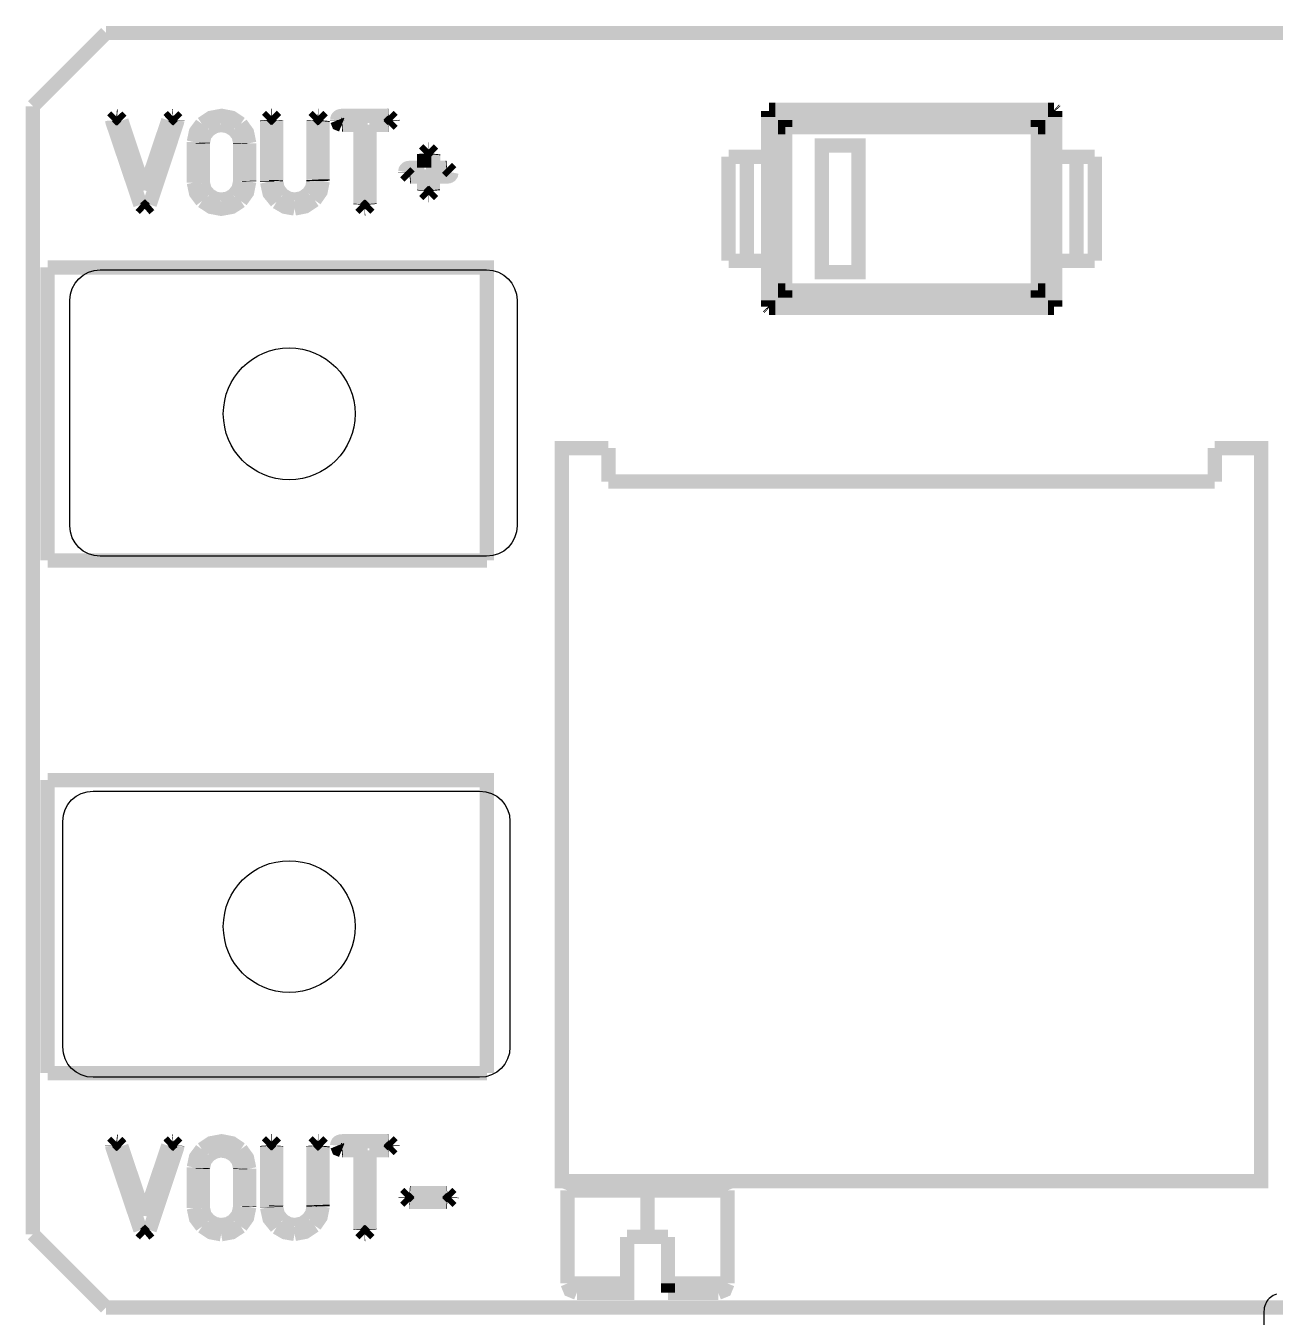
# Model space of a CAD drawing. Header units: millimetres. Extents: x 123.5 to 144.3, y 105.4 to 121.6.
# Drawn here: x 129.69 to 131.074, y 110.753 to 112.182 of the extents above; entities that cross this region are included whole.
import ezdxf

# ---------------------------------------------------------------- set-up
doc = ezdxf.new("R2010")
doc.units = ezdxf.units.MM
doc.layers.add('DESC', color=250, linetype='Continuous')

# ---------------------------------------------------------------- blocks, each defined once
blk = doc.blocks.new('CCRPBoard')
at = {"const_width": 0.008}
for points in [[(130.62757, 113.11275), (130.58663, 113.0718)], [(130.62757, 113.11275), (130.58663, 113.0718)], [(130.62757, 113.11275), (130.58663, 113.0718)], [(132.06064, 113.11275), (130.62757, 113.11275)], [(132.06064, 113.11275), (130.62757, 113.11275)], [(132.06064, 113.11275), (130.62757, 113.11275)], [(130.58663, 113.0718), (130.58663, 112.44125)], [(130.58663, 113.0718), (130.58663, 112.44125)], [(130.58663, 113.0718), (130.58663, 112.44125)], [(130.631, 113.0639), (130.63326, 113.06615)], [(130.631, 113.0639), (130.63326, 113.06615)], [(130.631, 113.0639), (130.63326, 113.06615)], [(130.63372, 113.06611), (130.63326, 113.06615)], [(130.63372, 113.06611), (130.63326, 113.06615)], [(130.63372, 113.06611), (130.63326, 113.06615)], [(130.63607, 113.06371), (130.63372, 113.06611)], [(130.63607, 113.06371), (130.63372, 113.06611)], [(130.63607, 113.06371), (130.63372, 113.06611)], [(130.66231, 113.06398), (130.66478, 113.06624)], [(130.66231, 113.06398), (130.66478, 113.06624)], [(130.66231, 113.06398), (130.66478, 113.06624)], [(130.66478, 113.06624), (130.6651, 113.06627)], [(130.66478, 113.06624), (130.6651, 113.06627)], [(130.66478, 113.06624), (130.6651, 113.06627)], [(130.66733, 113.06404), (130.6651, 113.06627)], [(130.66733, 113.06404), (130.6651, 113.06627)], [(130.66733, 113.06404), (130.6651, 113.06627)], [(130.6811, 113.06192), (130.68612, 113.0653), (130.69214, 113.06643), (130.69791, 113.06531), (130.70283, 113.06197)], [(130.6811, 113.06192), (130.68612, 113.0653), (130.69214, 113.06643), (130.69791, 113.06531), (130.70283, 113.06197)], [(130.6811, 113.06192), (130.68612, 113.0653), (130.69214, 113.06643), (130.69791, 113.06531), (130.70283, 113.06197)], [(130.71752, 113.06413), (130.71981, 113.06643)], [(130.71752, 113.06413), (130.71981, 113.06643)], [(130.71752, 113.06413), (130.71981, 113.06643)], [(130.71995, 113.06643), (130.71981, 113.06643)], [(130.71995, 113.06643), (130.71981, 113.06643)], [(130.71995, 113.06643), (130.71981, 113.06643)], [(130.71995, 113.06643), (130.72019, 113.06644)], [(130.71995, 113.06643), (130.72019, 113.06644)], [(130.71995, 113.06643), (130.72019, 113.06644)], [(130.72257, 113.06406), (130.72019, 113.06644)], [(130.72257, 113.06406), (130.72019, 113.06644)], [(130.72257, 113.06406), (130.72019, 113.06644)], [(130.74351, 113.06407), (130.74589, 113.06644)], [(130.74351, 113.06407), (130.74589, 113.06644)], [(130.74351, 113.06407), (130.74589, 113.06644)], [(130.74612, 113.06643), (130.74589, 113.06644)], [(130.74612, 113.06643), (130.74589, 113.06644)], [(130.74612, 113.06643), (130.74589, 113.06644)], [(130.74612, 113.06643), (130.74615, 113.06643)], [(130.74612, 113.06643), (130.74615, 113.06643)], [(130.74612, 113.06643), (130.74615, 113.06643)], [(130.74866, 113.06391), (130.74615, 113.06643)], [(130.74866, 113.06391), (130.74615, 113.06643)], [(130.74866, 113.06391), (130.74615, 113.06643)], [(130.75679, 113.06405), (130.75684, 113.06461), (130.75698, 113.06509), (130.75721, 113.0655), (130.75754, 113.06583), (130.75797, 113.06609), (130.75849, 113.06628), (130.75981, 113.06643), (130.78522, 113.06643)], [(130.75679, 113.06405), (130.75684, 113.06461), (130.75698, 113.06509), (130.75721, 113.0655), (130.75754, 113.06583), (130.75797, 113.06609), (130.75849, 113.06628), (130.75981, 113.06643), (130.78522, 113.06643)], [(130.75679, 113.06405), (130.75684, 113.06461), (130.75698, 113.06509), (130.75721, 113.0655), (130.75754, 113.06583), (130.75797, 113.06609), (130.75849, 113.06628), (130.75981, 113.06643), (130.78522, 113.06643)], [(130.78522, 113.06643), (130.78548, 113.06644)], [(130.78522, 113.06643), (130.78548, 113.06644)], [(130.78522, 113.06643), (130.78548, 113.06644)], [(130.7877, 113.06421), (130.78548, 113.06644)], [(130.7877, 113.06421), (130.78548, 113.06644)], [(130.7877, 113.06421), (130.78548, 113.06644)], [(130.99771, 113.06918), (130.99771, 113.06572)], [(130.99771, 113.06918), (130.99771, 113.06572)], [(130.99771, 113.06918), (130.99771, 113.06572)], [(130.99771, 113.06572), (130.99771, 113.04355)], [(131.00329, 113.06015), (130.99771, 113.06572)], [(130.99771, 113.06572), (130.99771, 113.04355)], [(131.00329, 113.06015), (130.99771, 113.06572)], [(130.99771, 113.06572), (130.99771, 113.04355)], [(131.00329, 113.06015), (130.99771, 113.06572)], [(131.00175, 113.06975), (130.99829, 113.06975)], [(131.00175, 113.06975), (130.99829, 113.06975)], [(131.00175, 113.06975), (130.99829, 113.06975)], [(131.00175, 113.06975), (131.15419, 113.06975)], [(131.00732, 113.06418), (131.00175, 113.06975)], [(131.00175, 113.06975), (131.15419, 113.06975)], [(131.00732, 113.06418), (131.00175, 113.06975)], [(131.00175, 113.06975), (131.15419, 113.06975)], [(131.00732, 113.06418), (131.00175, 113.06975)], [(131.15419, 113.06975), (131.14861, 113.06418)], [(131.15419, 113.06975), (131.14861, 113.06418)], [(131.15419, 113.06975), (131.14861, 113.06418)], [(131.15264, 113.06015), (131.15822, 113.06572)], [(131.15264, 113.06015), (131.15822, 113.06572)], [(131.15264, 113.06015), (131.15822, 113.06572)], [(131.15765, 113.06975), (131.15419, 113.06975)], [(131.15765, 113.06975), (131.15419, 113.06975)], [(131.15765, 113.06975), (131.15419, 113.06975)], [(131.15795, 113.06948), (131.15765, 113.06975)], [(131.15795, 113.06948), (131.15765, 113.06975)], [(131.15795, 113.06948), (131.15765, 113.06975)], [(131.15795, 113.06948), (131.15822, 113.06918)], [(131.15795, 113.06948), (131.15822, 113.06918)], [(131.15795, 113.06948), (131.15822, 113.06918)], [(131.15822, 113.06918), (131.15822, 113.06572)], [(131.15822, 113.06918), (131.15822, 113.06572)], [(131.15822, 113.06918), (131.15822, 113.06572)], [(131.15822, 113.06572), (131.15822, 113.04355), (131.15822, 112.98541), (131.15822, 112.96324)], [(131.15822, 113.06572), (131.15822, 113.04355), (131.15822, 112.98541), (131.15822, 112.96324)], [(131.15822, 113.06572), (131.15822, 113.04355), (131.15822, 112.98541), (131.15822, 112.96324)], [(130.631, 113.06389), (130.631, 113.0639)], [(130.631, 113.06389), (130.631, 113.0639)], [(130.631, 113.06389), (130.631, 113.0639)], [(130.64675, 113.01674), (130.63121, 113.06275), (130.63104, 113.06341), (130.631, 113.06389)], [(130.64675, 113.01674), (130.63121, 113.06275), (130.63104, 113.06341), (130.631, 113.06389)], [(130.64675, 113.01674), (130.63121, 113.06275), (130.63104, 113.06341), (130.631, 113.06389)], [(130.63608, 113.06371), (130.6491, 113.02476)], [(130.63608, 113.06371), (130.6491, 113.02476)], [(130.63608, 113.06371), (130.6491, 113.02476)], [(130.6491, 113.02476), (130.66231, 113.06398)], [(130.6491, 113.02476), (130.66231, 113.06398)], [(130.6491, 113.02476), (130.66231, 113.06398)], [(130.66732, 113.06384), (130.66722, 113.06303), (130.667, 113.06227), (130.65189, 113.01681)], [(130.66732, 113.06384), (130.66722, 113.06303), (130.667, 113.06227), (130.65189, 113.01681)], [(130.66732, 113.06384), (130.66722, 113.06303), (130.667, 113.06227), (130.65189, 113.01681)], [(130.66733, 113.06404), (130.66732, 113.06384)], [(130.66733, 113.06404), (130.66732, 113.06384)], [(130.66733, 113.06404), (130.66732, 113.06384)], [(130.6766, 113.05178), (130.6778, 113.05747), (130.6811, 113.06193)], [(130.6766, 113.05178), (130.6778, 113.05747), (130.6811, 113.06193)], [(130.6766, 113.05178), (130.6778, 113.05747), (130.6811, 113.06193)], [(130.68164, 113.0514), (130.68255, 113.05553), (130.68507, 113.0587)], [(130.68164, 113.0514), (130.68255, 113.05553), (130.68507, 113.0587)], [(130.68164, 113.0514), (130.68255, 113.05553), (130.68507, 113.0587)], [(130.69172, 113.06135), (130.68836, 113.06069), (130.68507, 113.0587)], [(130.69172, 113.06135), (130.68836, 113.06069), (130.68507, 113.0587)], [(130.69172, 113.06135), (130.68836, 113.06069), (130.68507, 113.0587)], [(130.69899, 113.05875), (130.69556, 113.0607), (130.69172, 113.06135)], [(130.69899, 113.05875), (130.69556, 113.0607), (130.69172, 113.06135)], [(130.69899, 113.05875), (130.69556, 113.0607), (130.69172, 113.06135)], [(130.70259, 113.05118), (130.70163, 113.05547), (130.69899, 113.05875)], [(130.70259, 113.05118), (130.70163, 113.05547), (130.69899, 113.05875)], [(130.70259, 113.05118), (130.70163, 113.05547), (130.69899, 113.05875)], [(130.70756, 113.0511), (130.70631, 113.05718), (130.70284, 113.06196)], [(130.70756, 113.0511), (130.70631, 113.05718), (130.70284, 113.06196)], [(130.70756, 113.0511), (130.70631, 113.05718), (130.70284, 113.06196)], [(130.71752, 113.06413), (130.71755, 113.06375)], [(130.71752, 113.06413), (130.71755, 113.06375)], [(130.71752, 113.06413), (130.71755, 113.06375)], [(130.71755, 113.02974), (130.71755, 113.06375)], [(130.71755, 113.02974), (130.71755, 113.06375)], [(130.71755, 113.02974), (130.71755, 113.06375)], [(130.72257, 113.06406), (130.72255, 113.06375)], [(130.72257, 113.06406), (130.72255, 113.06375)], [(130.72257, 113.06406), (130.72255, 113.06375)], [(130.72255, 113.06375), (130.72255, 113.03052)], [(130.72255, 113.06375), (130.72255, 113.03052)], [(130.72255, 113.06375), (130.72255, 113.03052)], [(130.74351, 113.06407), (130.74353, 113.06375)], [(130.74351, 113.06407), (130.74353, 113.06375)], [(130.74351, 113.06407), (130.74353, 113.06375)], [(130.74354, 113.03071), (130.74354, 113.06375)], [(130.74354, 113.03071), (130.74354, 113.06375)], [(130.74354, 113.03071), (130.74354, 113.06375)], [(130.74866, 113.06391), (130.74861, 113.06341)], [(130.74866, 113.06391), (130.74861, 113.06341)], [(130.74866, 113.06391), (130.74861, 113.06341)], [(130.74861, 113.06341), (130.74861, 113.03091)], [(130.74861, 113.06341), (130.74861, 113.03091)], [(130.74861, 113.06341), (130.74861, 113.03091)], [(130.75679, 113.06392), (130.75679, 113.06405)], [(130.75679, 113.06392), (130.75679, 113.06405)], [(130.75679, 113.06392), (130.75679, 113.06405)], [(130.75679, 113.06392), (130.75751, 113.06213), (130.7593, 113.06141)], [(130.75679, 113.06392), (130.75751, 113.06213), (130.7593, 113.06141)], [(130.75679, 113.06392), (130.75751, 113.06213), (130.7593, 113.06141)], [(130.75974, 113.06144), (130.7593, 113.06141)], [(130.75974, 113.06144), (130.7593, 113.06141)], [(130.75974, 113.06144), (130.7593, 113.06141)], [(130.76975, 113.01713), (130.76975, 113.06144), (130.75974, 113.06144)], [(130.76975, 113.01713), (130.76975, 113.06144), (130.75974, 113.06144)], [(130.76975, 113.01713), (130.76975, 113.06144), (130.75974, 113.06144)], [(130.77475, 113.06144), (130.77475, 113.0172)], [(130.78529, 113.06144), (130.77475, 113.06144)], [(130.77475, 113.06144), (130.77475, 113.0172)], [(130.78529, 113.06144), (130.77475, 113.06144)], [(130.77475, 113.06144), (130.77475, 113.0172)], [(130.78529, 113.06144), (130.77475, 113.06144)], [(130.78529, 113.06144), (130.78549, 113.06143)], [(130.78529, 113.06144), (130.78549, 113.06143)], [(130.78529, 113.06144), (130.78549, 113.06143)], [(130.78771, 113.06365), (130.78549, 113.06143)], [(130.78771, 113.06365), (130.78549, 113.06143)], [(130.78771, 113.06365), (130.78549, 113.06143)], [(130.7877, 113.06421), (130.78769, 113.06396)], [(130.7877, 113.06421), (130.78769, 113.06396)], [(130.7877, 113.06421), (130.78769, 113.06396)], [(130.78771, 113.06365), (130.78769, 113.06396)], [(130.78771, 113.06365), (130.78769, 113.06396)], [(130.78771, 113.06365), (130.78769, 113.06396)], [(131.00329, 113.06015), (131.0045, 113.06297), (131.00732, 113.06418)], [(131.00329, 113.06015), (131.0045, 113.06297), (131.00732, 113.06418)], [(131.00329, 113.06015), (131.0045, 113.06297), (131.00732, 113.06418)], [(131.00329, 113.06015), (131.00329, 112.96881)], [(131.00732, 113.06015), (131.00329, 113.06015)], [(131.00329, 113.06015), (131.00329, 112.96881)], [(131.00732, 113.06015), (131.00329, 113.06015)], [(131.00329, 113.06015), (131.00329, 112.96881)], [(131.00732, 113.06015), (131.00329, 113.06015)], [(131.14861, 113.06418), (131.00732, 113.06418)], [(131.00732, 113.06418), (131.00732, 113.06015)], [(131.14861, 113.06418), (131.00732, 113.06418)], [(131.00732, 113.06418), (131.00732, 113.06015)], [(131.14861, 113.06418), (131.00732, 113.06418)], [(131.00732, 113.06418), (131.00732, 113.06015)], [(131.00732, 112.96881), (131.00732, 113.06015)], [(131.00732, 113.06015), (131.14861, 113.06015), (131.14861, 112.96881)], [(131.00732, 112.96881), (131.00732, 113.06015)], [(131.00732, 113.06015), (131.14861, 113.06015), (131.14861, 112.96881)], [(131.00732, 112.96881), (131.00732, 113.06015)], [(131.00732, 113.06015), (131.14861, 113.06015), (131.14861, 112.96881)], [(131.14861, 113.06015), (131.14861, 113.06418)], [(131.15264, 113.06015), (131.15144, 113.06297), (131.14861, 113.06418)], [(131.14861, 113.06015), (131.14861, 113.06418)], [(131.15264, 113.06015), (131.15144, 113.06297), (131.14861, 113.06418)], [(131.14861, 113.06015), (131.14861, 113.06418)], [(131.15264, 113.06015), (131.15144, 113.06297), (131.14861, 113.06418)], [(131.15264, 113.06015), (131.14861, 113.06015)], [(131.15264, 113.06015), (131.14861, 113.06015)], [(131.15264, 113.06015), (131.14861, 113.06015)], [(131.15264, 112.96881), (131.15264, 113.06015)], [(131.15264, 112.96881), (131.15264, 113.06015)], [(131.15264, 112.96881), (131.15264, 113.06015)], [(130.6766, 113.02915), (130.6766, 113.05178)], [(130.6766, 113.02915), (130.6766, 113.05178)], [(130.6766, 113.02915), (130.6766, 113.05178)], [(130.68164, 113.0514), (130.68165, 113.05095)], [(130.68164, 113.0514), (130.68165, 113.05095)], [(130.68164, 113.0514), (130.68165, 113.05095)], [(130.68165, 113.05095), (130.68165, 113.02899)], [(130.68165, 113.05095), (130.68165, 113.02899)], [(130.68165, 113.05095), (130.68165, 113.02899)], [(130.70259, 113.05118), (130.70258, 113.05082)], [(130.70259, 113.05118), (130.70258, 113.05082)], [(130.70259, 113.05118), (130.70258, 113.05082)], [(130.70258, 113.02997), (130.70258, 113.05082)], [(130.70258, 113.02997), (130.70258, 113.05082)], [(130.70258, 113.02997), (130.70258, 113.05082)], [(130.70756, 113.0511), (130.70756, 113.05107)], [(130.70756, 113.0511), (130.70756, 113.05107)], [(130.70756, 113.0511), (130.70756, 113.05107)], [(130.70756, 113.05107), (130.70756, 113.03011)], [(130.70756, 113.05107), (130.70756, 113.03011)], [(130.70756, 113.05107), (130.70756, 113.03011)], [(131.0278, 112.97905), (131.04827, 112.97905), (131.04827, 113.04991), (131.0278, 113.04991), (131.0278, 112.97905)], [(131.0278, 112.97905), (131.04827, 112.97905), (131.04827, 113.04991), (131.0278, 113.04991), (131.0278, 112.97905)], [(131.0278, 112.97905), (131.04827, 112.97905), (131.04827, 113.04991), (131.0278, 113.04991), (131.0278, 112.97905)], [(130.8054, 113.04535), (130.80778, 113.04774)], [(130.8054, 113.04535), (130.80778, 113.04774)], [(130.8054, 113.04535), (130.80778, 113.04774)], [(130.8054, 113.04535), (130.80542, 113.04499)], [(130.8054, 113.04535), (130.80542, 113.04499)], [(130.8054, 113.04535), (130.80542, 113.04499)], [(130.80542, 113.03738), (130.80542, 113.04499)], [(130.80542, 113.03738), (130.80542, 113.04499)], [(130.80542, 113.03738), (130.80542, 113.04499)], [(130.80796, 113.04773), (130.80778, 113.04774)], [(130.80796, 113.04773), (130.80778, 113.04774)], [(130.80796, 113.04773), (130.80778, 113.04774)], [(130.80796, 113.04773), (130.80798, 113.04773)], [(130.80796, 113.04773), (130.80798, 113.04773)], [(130.80796, 113.04773), (130.80798, 113.04773)], [(130.81043, 113.04528), (130.80798, 113.04773)], [(130.81043, 113.04528), (130.80798, 113.04773)], [(130.81043, 113.04528), (130.80798, 113.04773)], [(130.81043, 113.04528), (130.81038, 113.04478)], [(130.81043, 113.04528), (130.81038, 113.04478)], [(130.81043, 113.04528), (130.81038, 113.04478)], [(130.81038, 113.04478), (130.81038, 113.03736), (130.81772, 113.03736)], [(130.81038, 113.04478), (130.81038, 113.03736), (130.81772, 113.03736)], [(130.81038, 113.04478), (130.81038, 113.03736), (130.81772, 113.03736)], [(130.9756, 113.04355), (130.9756, 112.98541)], [(130.98584, 113.04355), (130.9756, 113.04355)], [(130.9756, 113.04355), (130.9756, 112.98541)], [(130.98584, 113.04355), (130.9756, 113.04355)], [(130.9756, 113.04355), (130.9756, 112.98541)], [(130.98584, 113.04355), (130.9756, 113.04355)], [(130.98584, 113.04355), (130.99771, 113.04355)], [(130.98584, 112.98541), (130.98584, 113.04355)], [(130.98584, 113.04355), (130.99771, 113.04355)], [(130.98584, 112.98541), (130.98584, 113.04355)], [(130.98584, 113.04355), (130.99771, 113.04355)], [(130.98584, 112.98541), (130.98584, 113.04355)], [(130.99771, 113.04355), (130.99771, 112.98541)], [(130.99771, 113.04355), (130.99771, 112.98541)], [(130.99771, 113.04355), (130.99771, 112.98541)], [(131.15822, 113.04355), (131.17009, 113.04355)], [(131.15822, 113.04355), (131.17009, 113.04355)], [(131.15822, 113.04355), (131.17009, 113.04355)], [(131.17009, 113.04355), (131.18033, 113.04355)], [(131.17009, 113.04355), (131.17009, 112.98541)], [(131.17009, 113.04355), (131.18033, 113.04355)], [(131.17009, 113.04355), (131.17009, 112.98541)], [(131.17009, 113.04355), (131.18033, 113.04355)], [(131.17009, 113.04355), (131.17009, 112.98541)], [(131.18033, 112.98541), (131.18033, 113.04355)], [(131.18033, 112.98541), (131.18033, 113.04355)], [(131.18033, 112.98541), (131.18033, 113.04355)], [(130.79482, 113.03502), (130.795, 113.03605), (130.79523, 113.03646), (130.79556, 113.03679), (130.79597, 113.03705), (130.79648, 113.03723), (130.79777, 113.03738), (130.80542, 113.03738)], [(130.79482, 113.03502), (130.795, 113.03605), (130.79523, 113.03646), (130.79556, 113.03679), (130.79597, 113.03705), (130.79648, 113.03723), (130.79777, 113.03738), (130.80542, 113.03738)], [(130.79482, 113.03502), (130.795, 113.03605), (130.79523, 113.03646), (130.79556, 113.03679), (130.79597, 113.03705), (130.79648, 113.03723), (130.79777, 113.03738), (130.80542, 113.03738)], [(130.81772, 113.03736), (130.81815, 113.03739)], [(130.81772, 113.03736), (130.81815, 113.03739)], [(130.81772, 113.03736), (130.81815, 113.03739)], [(130.8206, 113.03495), (130.81815, 113.03739)], [(130.8206, 113.03495), (130.81815, 113.03739)], [(130.8206, 113.03495), (130.81815, 113.03739)], [(130.6766, 113.02916), (130.67783, 113.02337), (130.68123, 113.01885)], [(130.6766, 113.02916), (130.67783, 113.02337), (130.68123, 113.01885)], [(130.6766, 113.02916), (130.67783, 113.02337), (130.68123, 113.01885)], [(130.68165, 113.02899), (130.68261, 113.02512), (130.68508, 113.0222)], [(130.68165, 113.02899), (130.68261, 113.02512), (130.68508, 113.0222)], [(130.68165, 113.02899), (130.68261, 113.02512), (130.68508, 113.0222)], [(130.70258, 113.02997), (130.70156, 113.02545), (130.69878, 113.02199)], [(130.70258, 113.02997), (130.70156, 113.02545), (130.69878, 113.02199)], [(130.70258, 113.02997), (130.70156, 113.02545), (130.69878, 113.02199)], [(130.70757, 113.02979), (130.70631, 113.02367), (130.70285, 113.01884)], [(130.70757, 113.02979), (130.70631, 113.02367), (130.70285, 113.01884)], [(130.70757, 113.02979), (130.70631, 113.02367), (130.70285, 113.01884)], [(130.70757, 113.02979), (130.70756, 113.0301)], [(130.70757, 113.02979), (130.70756, 113.0301)], [(130.70757, 113.02979), (130.70756, 113.0301)], [(130.71755, 113.02944), (130.71755, 113.02974)], [(130.71755, 113.02944), (130.71755, 113.02974)], [(130.71755, 113.02944), (130.71755, 113.02974)], [(130.71755, 113.02944), (130.71896, 113.02316), (130.72283, 113.01836)], [(130.71755, 113.02944), (130.71896, 113.02316), (130.72283, 113.01836)], [(130.71755, 113.02944), (130.71896, 113.02316), (130.72283, 113.01836)], [(130.72254, 113.02996), (130.72255, 113.03051)], [(130.72254, 113.02996), (130.72255, 113.03051)], [(130.72254, 113.02996), (130.72255, 113.03051)], [(130.72254, 113.02996), (130.72353, 113.02551), (130.72625, 113.02209)], [(130.72254, 113.02996), (130.72353, 113.02551), (130.72625, 113.02209)], [(130.72254, 113.02996), (130.72353, 113.02551), (130.72625, 113.02209)], [(130.74356, 113.03002), (130.74281, 113.02612), (130.74072, 113.02298)], [(130.74356, 113.03002), (130.74281, 113.02612), (130.74072, 113.02298)], [(130.74356, 113.03002), (130.74281, 113.02612), (130.74072, 113.02298)], [(130.74356, 113.03002), (130.74353, 113.03071)], [(130.74356, 113.03002), (130.74353, 113.03071)], [(130.74356, 113.03002), (130.74353, 113.03071)], [(130.74863, 113.03004), (130.74744, 113.02407), (130.74413, 113.01932)], [(130.74863, 113.03004), (130.74744, 113.02407), (130.74413, 113.01932)], [(130.74863, 113.03004), (130.74744, 113.02407), (130.74413, 113.01932)], [(130.74863, 113.03004), (130.74861, 113.03091)], [(130.74863, 113.03004), (130.74861, 113.03091)], [(130.74863, 113.03004), (130.74861, 113.03091)], [(130.79482, 113.03491), (130.79482, 113.03503)], [(130.79482, 113.03491), (130.79482, 113.03503)], [(130.79482, 113.03491), (130.79482, 113.03503)], [(130.79482, 113.03491), (130.79727, 113.03245)], [(130.79482, 113.03491), (130.79727, 113.03245)], [(130.79482, 113.03491), (130.79727, 113.03245)], [(130.7977, 113.03249), (130.79727, 113.03245)], [(130.7977, 113.03249), (130.79727, 113.03245)], [(130.7977, 113.03249), (130.79727, 113.03245)], [(130.80542, 113.0249), (130.80542, 113.03249), (130.7977, 113.03249)], [(130.80542, 113.0249), (130.80542, 113.03249), (130.7977, 113.03249)], [(130.80542, 113.0249), (130.80542, 113.03249), (130.7977, 113.03249)], [(130.8206, 113.03484), (130.82041, 113.03381), (130.82018, 113.03341), (130.81986, 113.03308), (130.81945, 113.03282), (130.81894, 113.03263), (130.81765, 113.03249), (130.81029, 113.03249), (130.81029, 113.02497)], [(130.8206, 113.03484), (130.82041, 113.03381), (130.82018, 113.03341), (130.81986, 113.03308), (130.81945, 113.03282), (130.81894, 113.03263), (130.81765, 113.03249), (130.81029, 113.03249), (130.81029, 113.02497)], [(130.8206, 113.03484), (130.82041, 113.03381), (130.82018, 113.03341), (130.81986, 113.03308), (130.81945, 113.03282), (130.81894, 113.03263), (130.81765, 113.03249), (130.81029, 113.03249), (130.81029, 113.02497)], [(130.8206, 113.03495), (130.8206, 113.03484)], [(130.8206, 113.03495), (130.8206, 113.03484)], [(130.8206, 113.03495), (130.8206, 113.03484)], [(130.68507, 113.0222), (130.68823, 113.02022), (130.69175, 113.01955)], [(130.68507, 113.0222), (130.68823, 113.02022), (130.69175, 113.01955)], [(130.68507, 113.0222), (130.68823, 113.02022), (130.69175, 113.01955)], [(130.69175, 113.01955), (130.69567, 113.02016), (130.69879, 113.022)], [(130.69175, 113.01955), (130.69567, 113.02016), (130.69879, 113.022)], [(130.69175, 113.01955), (130.69567, 113.02016), (130.69879, 113.022)], [(130.72626, 113.02209), (130.72957, 113.02019), (130.73298, 113.01955)], [(130.72626, 113.02209), (130.72957, 113.02019), (130.73298, 113.01955)], [(130.72626, 113.02209), (130.72957, 113.02019), (130.73298, 113.01955)], [(130.74073, 113.02298), (130.73732, 113.02048), (130.73298, 113.01955)], [(130.74073, 113.02298), (130.73732, 113.02048), (130.73298, 113.01955)], [(130.74073, 113.02298), (130.73732, 113.02048), (130.73298, 113.01955)], [(130.8054, 113.02453), (130.80542, 113.0249)], [(130.8054, 113.02453), (130.80542, 113.0249)], [(130.8054, 113.02453), (130.80542, 113.0249)], [(130.8054, 113.02453), (130.8078, 113.02213)], [(130.8054, 113.02453), (130.8078, 113.02213)], [(130.8054, 113.02453), (130.8078, 113.02213)], [(130.80798, 113.02213), (130.8078, 113.02213)], [(130.80798, 113.02213), (130.8078, 113.02213)], [(130.80798, 113.02213), (130.8078, 113.02213)], [(130.80798, 113.02213), (130.80799, 113.02213)], [(130.80798, 113.02213), (130.80799, 113.02213)], [(130.80798, 113.02213), (130.80799, 113.02213)], [(130.81034, 113.02448), (130.80799, 113.02213)], [(130.81034, 113.02448), (130.80799, 113.02213)], [(130.81034, 113.02448), (130.80799, 113.02213)], [(130.81034, 113.02448), (130.81029, 113.02497)], [(130.81034, 113.02448), (130.81029, 113.02497)], [(130.81034, 113.02448), (130.81029, 113.02497)], [(130.64675, 113.01674), (130.64917, 113.01448)], [(130.64675, 113.01674), (130.64917, 113.01448)], [(130.64675, 113.01674), (130.64917, 113.01448)], [(130.65189, 113.01681), (130.64917, 113.01448)], [(130.65189, 113.01681), (130.64917, 113.01448)], [(130.65189, 113.01681), (130.64917, 113.01448)], [(130.70285, 113.01884), (130.69787, 113.01557), (130.69188, 113.01448), (130.68617, 113.01557), (130.68123, 113.01884)], [(130.70285, 113.01884), (130.69787, 113.01557), (130.69188, 113.01448), (130.68617, 113.01557), (130.68123, 113.01884)], [(130.70285, 113.01884), (130.69787, 113.01557), (130.69188, 113.01448), (130.68617, 113.01557), (130.68123, 113.01884)], [(130.73291, 113.01466), (130.72757, 113.01559), (130.72283, 113.01836)], [(130.73291, 113.01466), (130.72757, 113.01559), (130.72283, 113.01836)], [(130.73291, 113.01466), (130.72757, 113.01559), (130.72283, 113.01836)], [(130.74413, 113.01932), (130.73889, 113.01583), (130.73291, 113.01466)], [(130.74413, 113.01932), (130.73889, 113.01583), (130.73291, 113.01466)], [(130.74413, 113.01932), (130.73889, 113.01583), (130.73291, 113.01466)], [(130.76973, 113.0168), (130.76975, 113.01713)], [(130.76973, 113.0168), (130.76975, 113.01713)], [(130.76973, 113.0168), (130.76975, 113.01713)], [(130.76973, 113.0168), (130.77206, 113.01447)], [(130.76973, 113.0168), (130.77206, 113.01447)], [(130.76973, 113.0168), (130.77206, 113.01447)], [(130.77226, 113.01448), (130.77206, 113.01447)], [(130.77226, 113.01448), (130.77206, 113.01447)], [(130.77226, 113.01448), (130.77206, 113.01447)], [(130.77226, 113.01448), (130.77243, 113.01447)], [(130.77226, 113.01448), (130.77243, 113.01447)], [(130.77226, 113.01448), (130.77243, 113.01447)], [(130.77478, 113.01683), (130.77243, 113.01447)], [(130.77478, 113.01683), (130.77243, 113.01447)], [(130.77478, 113.01683), (130.77243, 113.01447)], [(130.77478, 113.01683), (130.77475, 113.0172)], [(130.77478, 113.01683), (130.77475, 113.0172)], [(130.77478, 113.01683), (130.77475, 113.0172)], [(130.9756, 112.98541), (130.98584, 112.98541)], [(130.9756, 112.98541), (130.98584, 112.98541)], [(130.9756, 112.98541), (130.98584, 112.98541)], [(130.99771, 112.98541), (130.98584, 112.98541)], [(130.99771, 112.98541), (130.98584, 112.98541)], [(130.99771, 112.98541), (130.98584, 112.98541)], [(130.99771, 112.98541), (130.99771, 112.96324)], [(130.99771, 112.98541), (130.99771, 112.96324)], [(130.99771, 112.98541), (130.99771, 112.96324)], [(131.17009, 112.98541), (131.15822, 112.98541)], [(131.17009, 112.98541), (131.15822, 112.98541)], [(131.17009, 112.98541), (131.15822, 112.98541)], [(131.17009, 112.98541), (131.18033, 112.98541)], [(131.17009, 112.98541), (131.18033, 112.98541)], [(131.17009, 112.98541), (131.18033, 112.98541)], [(130.59482, 112.98172), (130.59482, 112.81794)], [(130.59482, 112.98172), (130.84049, 112.98172), (130.84049, 112.81794)], [(130.59482, 112.98172), (130.59482, 112.81794)], [(130.59482, 112.98172), (130.84049, 112.98172), (130.84049, 112.81794)], [(130.59482, 112.98172), (130.59482, 112.81794)], [(130.59482, 112.98172), (130.84049, 112.98172), (130.84049, 112.81794)], [(130.99771, 112.96324), (131.00329, 112.96881)], [(130.99771, 112.96324), (131.00329, 112.96881)], [(130.99771, 112.96324), (131.00329, 112.96881)], [(130.99771, 112.96324), (130.99771, 112.95977)], [(130.99771, 112.96324), (130.99771, 112.95977)], [(130.99771, 112.96324), (130.99771, 112.95977)], [(131.00732, 112.96478), (131.00175, 112.9592)], [(131.00732, 112.96478), (131.00175, 112.9592)], [(131.00732, 112.96478), (131.00175, 112.9592)], [(131.00329, 112.96881), (131.00732, 112.96881)], [(131.00329, 112.96881), (131.0045, 112.96599), (131.00732, 112.96478)], [(131.00329, 112.96881), (131.00732, 112.96881)], [(131.00329, 112.96881), (131.0045, 112.96599), (131.00732, 112.96478)], [(131.00329, 112.96881), (131.00732, 112.96881)], [(131.00329, 112.96881), (131.0045, 112.96599), (131.00732, 112.96478)], [(131.14861, 112.96881), (131.00732, 112.96881)], [(131.00732, 112.96881), (131.00732, 112.96478)], [(131.14861, 112.96881), (131.00732, 112.96881)], [(131.00732, 112.96881), (131.00732, 112.96478)], [(131.14861, 112.96881), (131.00732, 112.96881)], [(131.00732, 112.96881), (131.00732, 112.96478)], [(131.00732, 112.96478), (131.14861, 112.96478)], [(131.00732, 112.96478), (131.14861, 112.96478)], [(131.00732, 112.96478), (131.14861, 112.96478)], [(131.14861, 112.96478), (131.14861, 112.96881)], [(131.14861, 112.96881), (131.15264, 112.96881)], [(131.15264, 112.96881), (131.15144, 112.96599), (131.14861, 112.96478)], [(131.14861, 112.96478), (131.14861, 112.96881)], [(131.14861, 112.96881), (131.15264, 112.96881)], [(131.15264, 112.96881), (131.15144, 112.96599), (131.14861, 112.96478)], [(131.14861, 112.96478), (131.14861, 112.96881)], [(131.14861, 112.96881), (131.15264, 112.96881)], [(131.15264, 112.96881), (131.15144, 112.96599), (131.14861, 112.96478)], [(131.15419, 112.9592), (131.14861, 112.96478)], [(131.15419, 112.9592), (131.14861, 112.96478)], [(131.15419, 112.9592), (131.14861, 112.96478)], [(131.15822, 112.96324), (131.15264, 112.96881)], [(131.15822, 112.96324), (131.15264, 112.96881)], [(131.15822, 112.96324), (131.15264, 112.96881)], [(131.15822, 112.96324), (131.15822, 112.95977)], [(131.15822, 112.96324), (131.15822, 112.95977)], [(131.15822, 112.96324), (131.15822, 112.95977)], [(130.99799, 112.95947), (130.99771, 112.95977)], [(130.99799, 112.95947), (130.99771, 112.95977)], [(130.99799, 112.95947), (130.99771, 112.95977)], [(130.99799, 112.95947), (130.99829, 112.9592)], [(130.99799, 112.95947), (130.99829, 112.9592)], [(130.99799, 112.95947), (130.99829, 112.9592)], [(130.99829, 112.9592), (131.00175, 112.9592)], [(130.99829, 112.9592), (131.00175, 112.9592)], [(130.99829, 112.9592), (131.00175, 112.9592)], [(131.00175, 112.9592), (131.15419, 112.9592)], [(131.00175, 112.9592), (131.15419, 112.9592)], [(131.00175, 112.9592), (131.15419, 112.9592)], [(131.15419, 112.9592), (131.15765, 112.9592)], [(131.15419, 112.9592), (131.15765, 112.9592)], [(131.15419, 112.9592), (131.15765, 112.9592)], [(131.24749, 112.88069), (131.27349, 112.88069), (131.27349, 112.47093), (130.88245, 112.47093), (130.88245, 112.88069), (130.90845, 112.88069)], [(131.24749, 112.88069), (131.27349, 112.88069), (131.27349, 112.47093), (130.88245, 112.47093), (130.88245, 112.88069), (130.90845, 112.88069)], [(131.24749, 112.88069), (131.27349, 112.88069), (131.27349, 112.47093), (130.88245, 112.47093), (130.88245, 112.88069), (130.90845, 112.88069)], [(130.90845, 112.86197), (130.90845, 112.88069)], [(130.90845, 112.86197), (130.90845, 112.88069)], [(130.90845, 112.86197), (130.90845, 112.88069)], [(131.24749, 112.88069), (131.24749, 112.86197)], [(131.24749, 112.88069), (131.24749, 112.86197)], [(131.24749, 112.88069), (131.24749, 112.86197)], [(130.90845, 112.86197), (131.24749, 112.86197)], [(130.90845, 112.86197), (131.24749, 112.86197)], [(130.90845, 112.86197), (131.24749, 112.86197)], [(130.59482, 112.81794), (130.84049, 112.81794)], [(130.59482, 112.81794), (130.84049, 112.81794)], [(130.59482, 112.81794), (130.84049, 112.81794)], [(130.59482, 112.69511), (130.59482, 112.53133)], [(130.59482, 112.69511), (130.84049, 112.69511), (130.84049, 112.53133)], [(130.59482, 112.69511), (130.59482, 112.53133)], [(130.59482, 112.69511), (130.84049, 112.69511), (130.84049, 112.53133)], [(130.59482, 112.69511), (130.59482, 112.53133)], [(130.59482, 112.69511), (130.84049, 112.69511), (130.84049, 112.53133)], [(130.59482, 112.53133), (130.84049, 112.53133)], [(130.59482, 112.53133), (130.84049, 112.53133)], [(130.59482, 112.53133), (130.84049, 112.53133)], [(130.631, 112.49067), (130.63326, 112.49293)], [(130.631, 112.49067), (130.63326, 112.49293)], [(130.631, 112.49067), (130.63326, 112.49293)], [(130.631, 112.49066), (130.631, 112.49067)], [(130.631, 112.49066), (130.631, 112.49067)], [(130.631, 112.49066), (130.631, 112.49067)], [(130.64675, 112.44351), (130.63121, 112.48952), (130.63104, 112.49018), (130.631, 112.49066)], [(130.64675, 112.44351), (130.63121, 112.48952), (130.63104, 112.49018), (130.631, 112.49066)], [(130.64675, 112.44351), (130.63121, 112.48952), (130.63104, 112.49018), (130.631, 112.49066)], [(130.63372, 112.49288), (130.63326, 112.49293)], [(130.63372, 112.49288), (130.63326, 112.49293)], [(130.63372, 112.49288), (130.63326, 112.49293)], [(130.63607, 112.49048), (130.63372, 112.49288)], [(130.63607, 112.49048), (130.63372, 112.49288)], [(130.63607, 112.49048), (130.63372, 112.49288)], [(130.63608, 112.49048), (130.6491, 112.45153)], [(130.63608, 112.49048), (130.6491, 112.45153)], [(130.63608, 112.49048), (130.6491, 112.45153)], [(130.6491, 112.45153), (130.66231, 112.49075)], [(130.6491, 112.45153), (130.66231, 112.49075)], [(130.6491, 112.45153), (130.66231, 112.49075)], [(130.66732, 112.49062), (130.66722, 112.48981), (130.667, 112.48904), (130.65189, 112.44358)], [(130.66732, 112.49062), (130.66722, 112.48981), (130.667, 112.48904), (130.65189, 112.44358)], [(130.66732, 112.49062), (130.66722, 112.48981), (130.667, 112.48904), (130.65189, 112.44358)], [(130.66231, 112.49075), (130.66478, 112.49301)], [(130.66231, 112.49075), (130.66478, 112.49301)], [(130.66231, 112.49075), (130.66478, 112.49301)], [(130.66478, 112.49301), (130.6651, 112.49304)], [(130.66478, 112.49301), (130.6651, 112.49304)], [(130.66478, 112.49301), (130.6651, 112.49304)], [(130.66733, 112.49081), (130.6651, 112.49304)], [(130.66733, 112.49081), (130.6651, 112.49304)], [(130.66733, 112.49081), (130.6651, 112.49304)], [(130.66733, 112.49081), (130.66732, 112.49062)], [(130.66733, 112.49081), (130.66732, 112.49062)], [(130.66733, 112.49081), (130.66732, 112.49062)], [(130.6766, 112.47855), (130.6778, 112.48424), (130.6811, 112.4887)], [(130.6766, 112.47855), (130.6778, 112.48424), (130.6811, 112.4887)], [(130.6766, 112.47855), (130.6778, 112.48424), (130.6811, 112.4887)], [(130.6811, 112.4887), (130.68612, 112.49207), (130.69214, 112.4932), (130.69791, 112.49208), (130.70283, 112.48874)], [(130.6811, 112.4887), (130.68612, 112.49207), (130.69214, 112.4932), (130.69791, 112.49208), (130.70283, 112.48874)], [(130.6811, 112.4887), (130.68612, 112.49207), (130.69214, 112.4932), (130.69791, 112.49208), (130.70283, 112.48874)], [(130.70259, 112.47795), (130.70163, 112.48224), (130.69899, 112.48552), (130.69556, 112.48747), (130.69172, 112.48812), (130.68836, 112.48746), (130.68507, 112.48547)], [(130.70259, 112.47795), (130.70163, 112.48224), (130.69899, 112.48552), (130.69556, 112.48747), (130.69172, 112.48812), (130.68836, 112.48746), (130.68507, 112.48547)], [(130.70259, 112.47795), (130.70163, 112.48224), (130.69899, 112.48552), (130.69556, 112.48747), (130.69172, 112.48812), (130.68836, 112.48746), (130.68507, 112.48547)], [(130.70756, 112.47787), (130.70631, 112.48395), (130.70284, 112.48874)], [(130.70756, 112.47787), (130.70631, 112.48395), (130.70284, 112.48874)], [(130.70756, 112.47787), (130.70631, 112.48395), (130.70284, 112.48874)], [(130.71752, 112.49091), (130.71981, 112.4932)], [(130.71752, 112.49091), (130.71981, 112.4932)], [(130.71752, 112.49091), (130.71981, 112.4932)], [(130.71752, 112.49091), (130.71755, 112.49052)], [(130.71752, 112.49091), (130.71755, 112.49052)], [(130.71752, 112.49091), (130.71755, 112.49052)], [(130.71755, 112.45652), (130.71755, 112.49052)], [(130.71755, 112.45652), (130.71755, 112.49052)], [(130.71755, 112.45652), (130.71755, 112.49052)], [(130.71995, 112.4932), (130.71981, 112.4932)], [(130.71995, 112.4932), (130.71981, 112.4932)], [(130.71995, 112.4932), (130.71981, 112.4932)], [(130.71995, 112.4932), (130.72019, 112.49321)], [(130.71995, 112.4932), (130.72019, 112.49321)], [(130.71995, 112.4932), (130.72019, 112.49321)], [(130.72257, 112.49083), (130.72019, 112.49321)], [(130.72257, 112.49083), (130.72019, 112.49321)], [(130.72257, 112.49083), (130.72019, 112.49321)], [(130.72257, 112.49083), (130.72255, 112.49052)], [(130.72257, 112.49083), (130.72255, 112.49052)], [(130.72257, 112.49083), (130.72255, 112.49052)], [(130.72255, 112.49052), (130.72255, 112.45729)], [(130.72255, 112.49052), (130.72255, 112.45729)], [(130.72255, 112.49052), (130.72255, 112.45729)], [(130.74351, 112.49084), (130.74589, 112.49321)], [(130.74351, 112.49084), (130.74589, 112.49321)], [(130.74351, 112.49084), (130.74589, 112.49321)], [(130.74351, 112.49084), (130.74353, 112.49052)], [(130.74351, 112.49084), (130.74353, 112.49052)], [(130.74351, 112.49084), (130.74353, 112.49052)], [(130.74354, 112.45748), (130.74354, 112.49052)], [(130.74354, 112.45748), (130.74354, 112.49052)], [(130.74354, 112.45748), (130.74354, 112.49052)], [(130.74612, 112.4932), (130.74589, 112.49321)], [(130.74612, 112.4932), (130.74589, 112.49321)], [(130.74612, 112.4932), (130.74589, 112.49321)], [(130.74612, 112.4932), (130.74615, 112.4932)], [(130.74612, 112.4932), (130.74615, 112.4932)], [(130.74612, 112.4932), (130.74615, 112.4932)], [(130.74866, 112.49069), (130.74615, 112.4932)], [(130.74866, 112.49069), (130.74615, 112.4932)], [(130.74866, 112.49069), (130.74615, 112.4932)], [(130.74866, 112.49069), (130.74861, 112.49018)], [(130.74866, 112.49069), (130.74861, 112.49018)], [(130.74866, 112.49069), (130.74861, 112.49018)], [(130.74861, 112.49018), (130.74861, 112.45768)], [(130.74861, 112.49018), (130.74861, 112.45768)], [(130.74861, 112.49018), (130.74861, 112.45768)], [(130.75679, 112.49082), (130.75684, 112.49138), (130.75698, 112.49186), (130.75721, 112.49227), (130.75754, 112.4926), (130.75797, 112.49286), (130.75849, 112.49305), (130.75981, 112.4932), (130.78522, 112.4932)], [(130.75679, 112.49082), (130.75684, 112.49138), (130.75698, 112.49186), (130.75721, 112.49227), (130.75754, 112.4926), (130.75797, 112.49286), (130.75849, 112.49305), (130.75981, 112.4932), (130.78522, 112.4932)], [(130.75679, 112.49082), (130.75684, 112.49138), (130.75698, 112.49186), (130.75721, 112.49227), (130.75754, 112.4926), (130.75797, 112.49286), (130.75849, 112.49305), (130.75981, 112.4932), (130.78522, 112.4932)], [(130.75679, 112.49069), (130.75679, 112.49082)], [(130.75679, 112.49069), (130.75679, 112.49082)], [(130.75679, 112.49069), (130.75679, 112.49082)], [(130.75679, 112.49069), (130.75751, 112.48891), (130.7593, 112.48818)], [(130.75679, 112.49069), (130.75751, 112.48891), (130.7593, 112.48818)], [(130.75679, 112.49069), (130.75751, 112.48891), (130.7593, 112.48818)], [(130.75974, 112.48822), (130.7593, 112.48818)], [(130.75974, 112.48822), (130.7593, 112.48818)], [(130.75974, 112.48822), (130.7593, 112.48818)], [(130.76975, 112.4439), (130.76975, 112.48822), (130.75974, 112.48822)], [(130.76975, 112.4439), (130.76975, 112.48822), (130.75974, 112.48822)], [(130.76975, 112.4439), (130.76975, 112.48822), (130.75974, 112.48822)], [(130.78529, 112.48822), (130.77475, 112.48822)], [(130.77475, 112.48822), (130.77475, 112.44397)], [(130.78529, 112.48822), (130.77475, 112.48822)], [(130.77475, 112.48822), (130.77475, 112.44397)], [(130.78529, 112.48822), (130.77475, 112.48822)], [(130.77475, 112.48822), (130.77475, 112.44397)], [(130.78522, 112.4932), (130.78548, 112.49321)], [(130.78522, 112.4932), (130.78548, 112.49321)], [(130.78522, 112.4932), (130.78548, 112.49321)], [(130.78529, 112.48822), (130.78549, 112.48821)], [(130.78529, 112.48822), (130.78549, 112.48821)], [(130.78529, 112.48822), (130.78549, 112.48821)], [(130.7877, 112.49099), (130.78548, 112.49321)], [(130.7877, 112.49099), (130.78548, 112.49321)], [(130.7877, 112.49099), (130.78548, 112.49321)], [(130.78771, 112.49042), (130.78549, 112.48821)], [(130.78771, 112.49042), (130.78549, 112.48821)], [(130.78771, 112.49042), (130.78549, 112.48821)], [(130.7877, 112.49099), (130.78769, 112.49073)], [(130.7877, 112.49099), (130.78769, 112.49073)], [(130.7877, 112.49099), (130.78769, 112.49073)], [(130.78771, 112.49042), (130.78769, 112.49073)], [(130.78771, 112.49042), (130.78769, 112.49073)], [(130.78771, 112.49042), (130.78769, 112.49073)], [(130.68164, 112.47817), (130.68255, 112.4823), (130.68507, 112.48547)], [(130.68164, 112.47817), (130.68255, 112.4823), (130.68507, 112.48547)], [(130.68164, 112.47817), (130.68255, 112.4823), (130.68507, 112.48547)], [(130.6766, 112.45592), (130.6766, 112.47855)], [(130.6766, 112.45592), (130.6766, 112.47855)], [(130.6766, 112.45592), (130.6766, 112.47855)], [(130.68164, 112.47817), (130.68165, 112.47773)], [(130.68164, 112.47817), (130.68165, 112.47773)], [(130.68164, 112.47817), (130.68165, 112.47773)], [(130.68165, 112.47773), (130.68165, 112.45576)], [(130.68165, 112.47773), (130.68165, 112.45576)], [(130.68165, 112.47773), (130.68165, 112.45576)], [(130.70259, 112.47795), (130.70258, 112.47759)], [(130.70259, 112.47795), (130.70258, 112.47759)], [(130.70259, 112.47795), (130.70258, 112.47759)], [(130.70258, 112.45675), (130.70258, 112.47759)], [(130.70258, 112.45675), (130.70258, 112.47759)], [(130.70258, 112.45675), (130.70258, 112.47759)], [(130.70756, 112.47787), (130.70756, 112.47784)], [(130.70756, 112.47787), (130.70756, 112.47784)], [(130.70756, 112.47787), (130.70756, 112.47784)], [(130.70756, 112.47784), (130.70756, 112.45688)], [(130.70756, 112.47784), (130.70756, 112.45688)], [(130.70756, 112.47784), (130.70756, 112.45688)], [(130.88557, 112.46573), (130.88707, 112.46942), (130.89077, 112.47093)], [(130.88557, 112.46573), (130.93029, 112.46573), (130.93029, 112.47093)], [(130.88557, 112.46573), (130.88707, 112.46942), (130.89077, 112.47093)], [(130.88557, 112.46573), (130.93029, 112.46573), (130.93029, 112.47093)], [(130.88557, 112.46573), (130.88707, 112.46942), (130.89077, 112.47093)], [(130.88557, 112.46573), (130.93029, 112.46573), (130.93029, 112.47093)], [(130.88557, 112.46573), (130.88557, 112.41373)], [(130.88557, 112.46573), (130.88557, 112.41373)], [(130.88557, 112.46573), (130.88557, 112.41373)], [(130.93029, 112.43973), (130.93029, 112.46573), (130.97501, 112.46573)], [(130.93029, 112.43973), (130.93029, 112.46573), (130.97501, 112.46573)], [(130.93029, 112.43973), (130.93029, 112.46573), (130.97501, 112.46573)], [(130.97501, 112.46573), (130.9735, 112.46942), (130.96981, 112.47093)], [(130.97501, 112.46573), (130.9735, 112.46942), (130.96981, 112.47093)], [(130.97501, 112.46573), (130.9735, 112.46942), (130.96981, 112.47093)], [(130.97501, 112.41373), (130.97501, 112.46573)], [(130.97501, 112.41373), (130.97501, 112.46573)], [(130.97501, 112.41373), (130.97501, 112.46573)], [(130.79481, 112.46164), (130.79482, 112.46189)], [(130.79481, 112.46164), (130.79482, 112.46189)], [(130.79481, 112.46164), (130.79482, 112.46189)], [(130.79481, 112.46164), (130.79712, 112.45932)], [(130.79481, 112.46164), (130.79712, 112.45932)], [(130.79481, 112.46164), (130.79712, 112.45932)], [(130.79482, 112.46199), (130.79712, 112.46429)], [(130.79482, 112.46199), (130.79712, 112.46429)], [(130.79482, 112.46199), (130.79712, 112.46429)], [(130.79482, 112.46199), (130.79482, 112.46189)], [(130.79482, 112.46199), (130.79482, 112.46189)], [(130.79482, 112.46199), (130.79482, 112.46189)], [(130.79747, 112.46426), (130.79712, 112.46429)], [(130.79747, 112.46426), (130.79712, 112.46429)], [(130.79747, 112.46426), (130.79712, 112.46429)], [(130.79736, 112.45933), (130.79712, 112.45932)], [(130.79736, 112.45933), (130.79712, 112.45932)], [(130.79736, 112.45933), (130.79712, 112.45932)], [(130.81797, 112.45933), (130.79736, 112.45933)], [(130.81797, 112.45933), (130.79736, 112.45933)], [(130.81797, 112.45933), (130.79736, 112.45933)], [(130.79747, 112.46426), (130.81813, 112.46426)], [(130.79747, 112.46426), (130.81813, 112.46426)], [(130.79747, 112.46426), (130.81813, 112.46426)], [(130.81797, 112.45933), (130.81837, 112.45929)], [(130.81797, 112.45933), (130.81837, 112.45929)], [(130.81797, 112.45933), (130.81837, 112.45929)], [(130.81813, 112.46426), (130.81831, 112.46427)], [(130.81813, 112.46426), (130.81831, 112.46427)], [(130.81813, 112.46426), (130.81831, 112.46427)], [(130.82062, 112.46196), (130.81831, 112.46427)], [(130.82062, 112.46196), (130.81831, 112.46427)], [(130.82062, 112.46196), (130.81831, 112.46427)], [(130.8206, 112.46152), (130.81837, 112.45929)], [(130.8206, 112.46152), (130.81837, 112.45929)], [(130.8206, 112.46152), (130.81837, 112.45929)], [(130.82062, 112.46196), (130.8206, 112.46161)], [(130.82062, 112.46196), (130.8206, 112.46161)], [(130.82062, 112.46196), (130.8206, 112.46161)], [(130.8206, 112.46152), (130.8206, 112.46161)], [(130.8206, 112.46152), (130.8206, 112.46161)], [(130.8206, 112.46152), (130.8206, 112.46161)], [(130.6766, 112.45593), (130.67783, 112.45014), (130.68123, 112.44562)], [(130.6766, 112.45593), (130.67783, 112.45014), (130.68123, 112.44562)], [(130.6766, 112.45593), (130.67783, 112.45014), (130.68123, 112.44562)], [(130.68165, 112.45577), (130.68261, 112.45189), (130.68508, 112.44897)], [(130.68165, 112.45577), (130.68261, 112.45189), (130.68508, 112.44897)], [(130.68165, 112.45577), (130.68261, 112.45189), (130.68508, 112.44897)], [(130.70258, 112.45675), (130.70156, 112.45223), (130.69878, 112.44877)], [(130.70258, 112.45675), (130.70156, 112.45223), (130.69878, 112.44877)], [(130.70258, 112.45675), (130.70156, 112.45223), (130.69878, 112.44877)], [(130.70757, 112.45656), (130.70631, 112.45044), (130.70285, 112.44561)], [(130.70757, 112.45656), (130.70631, 112.45044), (130.70285, 112.44561)], [(130.70757, 112.45656), (130.70631, 112.45044), (130.70285, 112.44561)], [(130.70757, 112.45656), (130.70756, 112.45687)], [(130.70757, 112.45656), (130.70756, 112.45687)], [(130.70757, 112.45656), (130.70756, 112.45687)], [(130.71755, 112.45621), (130.71755, 112.45651)], [(130.71755, 112.45621), (130.71755, 112.45651)], [(130.71755, 112.45621), (130.71755, 112.45651)], [(130.71755, 112.45621), (130.71896, 112.44993), (130.72283, 112.44513)], [(130.71755, 112.45621), (130.71896, 112.44993), (130.72283, 112.44513)], [(130.71755, 112.45621), (130.71896, 112.44993), (130.72283, 112.44513)], [(130.72254, 112.45673), (130.72255, 112.45729)], [(130.72254, 112.45673), (130.72255, 112.45729)], [(130.72254, 112.45673), (130.72255, 112.45729)], [(130.72254, 112.45673), (130.72353, 112.45228), (130.72625, 112.44887)], [(130.72254, 112.45673), (130.72353, 112.45228), (130.72625, 112.44887)], [(130.72254, 112.45673), (130.72353, 112.45228), (130.72625, 112.44887)], [(130.74356, 112.45679), (130.74281, 112.45289), (130.74072, 112.44975)], [(130.74356, 112.45679), (130.74281, 112.45289), (130.74072, 112.44975)], [(130.74356, 112.45679), (130.74281, 112.45289), (130.74072, 112.44975)], [(130.74356, 112.45679), (130.74353, 112.45748)], [(130.74356, 112.45679), (130.74353, 112.45748)], [(130.74356, 112.45679), (130.74353, 112.45748)], [(130.74863, 112.45682), (130.74744, 112.45084), (130.74413, 112.44609)], [(130.74863, 112.45682), (130.74744, 112.45084), (130.74413, 112.44609)], [(130.74863, 112.45682), (130.74744, 112.45084), (130.74413, 112.44609)], [(130.74863, 112.45682), (130.74861, 112.45768)], [(130.74863, 112.45682), (130.74861, 112.45768)], [(130.74863, 112.45682), (130.74861, 112.45768)], [(130.64675, 112.44351), (130.64917, 112.44125)], [(130.64675, 112.44351), (130.64917, 112.44125)], [(130.64675, 112.44351), (130.64917, 112.44125)], [(130.65189, 112.44358), (130.64917, 112.44125)], [(130.65189, 112.44358), (130.64917, 112.44125)], [(130.65189, 112.44358), (130.64917, 112.44125)], [(130.69188, 112.44125), (130.68617, 112.44234), (130.68123, 112.44562)], [(130.69188, 112.44125), (130.68617, 112.44234), (130.68123, 112.44562)], [(130.69188, 112.44125), (130.68617, 112.44234), (130.68123, 112.44562)], [(130.68507, 112.44897), (130.68823, 112.44699), (130.69175, 112.44632), (130.69567, 112.44694), (130.69879, 112.44877)], [(130.68507, 112.44897), (130.68823, 112.44699), (130.69175, 112.44632), (130.69567, 112.44694), (130.69879, 112.44877)], [(130.68507, 112.44897), (130.68823, 112.44699), (130.69175, 112.44632), (130.69567, 112.44694), (130.69879, 112.44877)], [(130.70285, 112.44562), (130.69787, 112.44234), (130.69188, 112.44125)], [(130.70285, 112.44562), (130.69787, 112.44234), (130.69188, 112.44125)], [(130.70285, 112.44562), (130.69787, 112.44234), (130.69188, 112.44125)], [(130.73291, 112.44143), (130.72757, 112.44236), (130.72283, 112.44514)], [(130.73291, 112.44143), (130.72757, 112.44236), (130.72283, 112.44514)], [(130.73291, 112.44143), (130.72757, 112.44236), (130.72283, 112.44514)], [(130.72626, 112.44886), (130.72957, 112.44696), (130.73298, 112.44632)], [(130.72626, 112.44886), (130.72957, 112.44696), (130.73298, 112.44632)], [(130.72626, 112.44886), (130.72957, 112.44696), (130.73298, 112.44632)], [(130.74413, 112.4461), (130.73889, 112.4426), (130.73291, 112.44143)], [(130.74413, 112.4461), (130.73889, 112.4426), (130.73291, 112.44143)], [(130.74413, 112.4461), (130.73889, 112.4426), (130.73291, 112.44143)], [(130.74073, 112.44976), (130.73732, 112.44725), (130.73298, 112.44632)], [(130.74073, 112.44976), (130.73732, 112.44725), (130.73298, 112.44632)], [(130.74073, 112.44976), (130.73732, 112.44725), (130.73298, 112.44632)], [(130.76973, 112.44357), (130.76975, 112.4439)], [(130.76973, 112.44357), (130.76975, 112.4439)], [(130.76973, 112.44357), (130.76975, 112.4439)], [(130.76973, 112.44357), (130.77206, 112.44124)], [(130.76973, 112.44357), (130.77206, 112.44124)], [(130.76973, 112.44357), (130.77206, 112.44124)], [(130.77478, 112.4436), (130.77243, 112.44124)], [(130.77478, 112.4436), (130.77243, 112.44124)], [(130.77478, 112.4436), (130.77243, 112.44124)], [(130.77478, 112.4436), (130.77475, 112.44397)], [(130.77478, 112.4436), (130.77475, 112.44397)], [(130.77478, 112.4436), (130.77475, 112.44397)], [(130.58663, 112.44125), (130.62757, 112.40031)], [(130.58663, 112.44125), (130.62757, 112.40031)], [(130.58663, 112.44125), (130.62757, 112.40031)], [(130.77226, 112.44125), (130.77206, 112.44124)], [(130.77226, 112.44125), (130.77206, 112.44124)], [(130.77226, 112.44125), (130.77206, 112.44124)], [(130.77226, 112.44125), (130.77243, 112.44124)], [(130.77226, 112.44125), (130.77243, 112.44124)], [(130.77226, 112.44125), (130.77243, 112.44124)], [(130.91885, 112.43973), (130.93029, 112.43973)], [(130.91885, 112.41373), (130.91885, 112.43973)], [(130.91885, 112.43973), (130.93029, 112.43973)], [(130.91885, 112.41373), (130.91885, 112.43973)], [(130.91885, 112.43973), (130.93029, 112.43973)], [(130.91885, 112.41373), (130.91885, 112.43973)], [(130.93029, 112.43973), (130.94173, 112.43973)], [(130.93029, 112.43973), (130.94173, 112.43973)], [(130.93029, 112.43973), (130.94173, 112.43973)], [(130.94173, 112.41373), (130.94173, 112.43973)], [(130.94173, 112.41373), (130.94173, 112.43973)], [(130.94173, 112.41373), (130.94173, 112.43973)], [(130.88557, 112.41373), (130.88707, 112.41003), (130.89077, 112.40853)], [(130.91885, 112.41373), (130.88557, 112.41373)], [(130.88557, 112.41373), (130.88707, 112.41003), (130.89077, 112.40853)], [(130.91885, 112.41373), (130.88557, 112.41373)], [(130.88557, 112.41373), (130.88707, 112.41003), (130.89077, 112.40853)], [(130.91885, 112.41373), (130.88557, 112.41373)], [(130.89077, 112.40853), (130.91885, 112.40853), (130.91885, 112.41373)], [(130.89077, 112.40853), (130.91885, 112.40853), (130.91885, 112.41373)], [(130.89077, 112.40853), (130.91885, 112.40853), (130.91885, 112.41373)], [(130.94173, 112.40853), (130.94173, 112.41373)], [(130.94173, 112.41373), (130.97501, 112.41373)], [(130.94173, 112.40853), (130.94173, 112.41373)], [(130.94173, 112.41373), (130.97501, 112.41373)], [(130.94173, 112.40853), (130.94173, 112.41373)], [(130.94173, 112.41373), (130.97501, 112.41373)], [(130.94173, 112.40853), (130.96981, 112.40853)], [(130.94173, 112.40853), (130.96981, 112.40853)], [(130.94173, 112.40853), (130.96981, 112.40853)], [(130.97501, 112.41373), (130.9735, 112.41003), (130.96981, 112.40853)], [(130.97501, 112.41373), (130.9735, 112.41003), (130.96981, 112.40853)], [(130.97501, 112.41373), (130.9735, 112.41003), (130.96981, 112.40853)], [(130.62757, 112.40031), (132.06064, 112.40031)], [(130.62757, 112.40031), (132.06064, 112.40031)], [(130.62757, 112.40031), (132.06064, 112.40031)]]:
    blk.add_lwpolyline(points, dxfattribs=at)
for points in [[(130.6243, 112.98031), (130.8403, 112.98031), (130.84377, 112.97997), (130.84699, 112.97899), (130.84988, 112.97745), (130.85238, 112.97539), (130.85444, 112.97289), (130.85599, 112.97), (130.85696, 112.96678), (130.8573, 112.96331), (130.8573, 112.83731), (130.85696, 112.83383), (130.85599, 112.83062), (130.85444, 112.82772), (130.85238, 112.82522), (130.84988, 112.82316), (130.84699, 112.82162), (130.84377, 112.82064), (130.8403, 112.82031), (130.6243, 112.82031), (130.62082, 112.82064), (130.61761, 112.82162), (130.61472, 112.82316), (130.61221, 112.82522), (130.61016, 112.82772), (130.60861, 112.83062), (130.60764, 112.83383), (130.6073, 112.83731), (130.6073, 112.96331), (130.60764, 112.96678), (130.60861, 112.97), (130.61016, 112.97289), (130.61221, 112.97539), (130.61472, 112.97745), (130.61761, 112.97899), (130.62082, 112.97997), (130.6243, 112.98031)], [(130.62036, 112.68897), (130.83636, 112.68897), (130.83984, 112.68863), (130.84305, 112.68766), (130.84594, 112.68611), (130.84845, 112.68405), (130.8505, 112.68155), (130.85205, 112.67866), (130.85302, 112.67544), (130.85336, 112.67197), (130.85336, 112.54597), (130.85302, 112.54249), (130.85205, 112.53928), (130.8505, 112.53639), (130.84845, 112.53388), (130.84594, 112.53182), (130.84305, 112.53028), (130.83984, 112.5293), (130.83636, 112.52897), (130.62036, 112.52897), (130.61688, 112.5293), (130.61367, 112.53028), (130.61078, 112.53182), (130.60827, 112.53388), (130.60622, 112.53639), (130.60467, 112.53928), (130.6037, 112.54249), (130.60336, 112.54597), (130.60336, 112.67197), (130.6037, 112.67544), (130.60467, 112.67866), (130.60622, 112.68155), (130.60827, 112.68405), (130.61078, 112.68611), (130.61367, 112.68766), (130.61688, 112.68863), (130.62036, 112.68897)]]:
    blk.add_lwpolyline(points, close=True)
blk.add_lwpolyline([(131.28196, 112.4077), (131.28104, 112.40737), (131.28016, 112.40695), (131.27934, 112.40646), (131.27857, 112.40589), (131.27787, 112.40525), (131.27723, 112.40454), (131.27666, 112.40378), (131.27616, 112.40295), (131.27575, 112.40208), (131.27542, 112.40115), (131.27517, 112.40018), (131.27503, 112.39918), (131.27497, 112.39814), (131.27497, 112.39814), (131.27497, 112.35814)])
for centre in [(130.72994, 112.89983), (130.72994, 112.89983), (130.72994, 112.89983), (130.72994, 112.61322), (130.72994, 112.61322), (130.72994, 112.61322)]:
    blk.add_circle(centre, 0.03685)

msp = doc.modelspace()

# ---------------------------------------------------------------- block references
at = {"layer": 'DESC', "xscale": 1.98, "yscale": 1.98, "zscale": 1.98}
msp.add_blockref('CCRPBoard', (-128.8632, -111.7893), dxfattribs=at)

doc.saveas('drawing.dxf')
